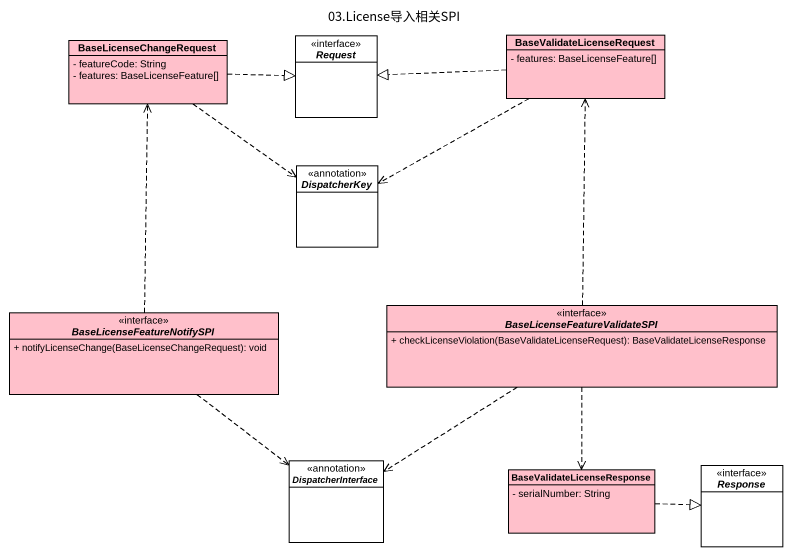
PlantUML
@startuml
title 03.License导入相关SPI
hide circle
hide empty members
skinparam classAttributeIconSize 0
class BaseLicenseChangeRequest #FFC0CB {
  - featureCode: String
  - features: BaseLicenseFeature[]
}
interface Request <<interface>> #FFFFFF
class BaseValidateLicenseRequest #FFC0CB {
  - features: BaseLicenseFeature[]
}
interface DispatcherKey <<annotation>> #FFFFFF
interface BaseLicenseFeatureNotifySPI <<interface>> #FFC0CB {
  + notifyLicenseChange(BaseLicenseChangeRequest): void
}
interface "BaseLicenseFeatureValidateSPI" as BaseLicenseFeatureValidateSP <<interface>> #FFC0CB {
  + checkLicenseViolation(BaseValidateLicenseRequest): BaseValidateLicenseResponse
}
interface DispatcherInterface <<annotation>> #FFFFFF
class BaseValidateLicenseResponse #FFC0CB {
  - serialNumber: String
}
interface Response <<interface>> #FFFFFF
BaseLicenseChangeRequest .right.|> Request
BaseLicenseChangeRequest ..> DispatcherKey
BaseValidateLicenseRequest .left.|> Request
BaseValidateLicenseRequest .left.> DispatcherKey
BaseLicenseFeatureNotifySPI .up.> BaseLicenseChangeRequest
BaseLicenseFeatureNotifySPI ..> DispatcherInterface
BaseLicenseFeatureValidateSP .up.> BaseValidateLicenseRequest
BaseLicenseFeatureValidateSP ..> DispatcherInterface
BaseLicenseFeatureValidateSP ..> BaseValidateLicenseResponse
BaseValidateLicenseResponse .right.|> Response
@enduml
